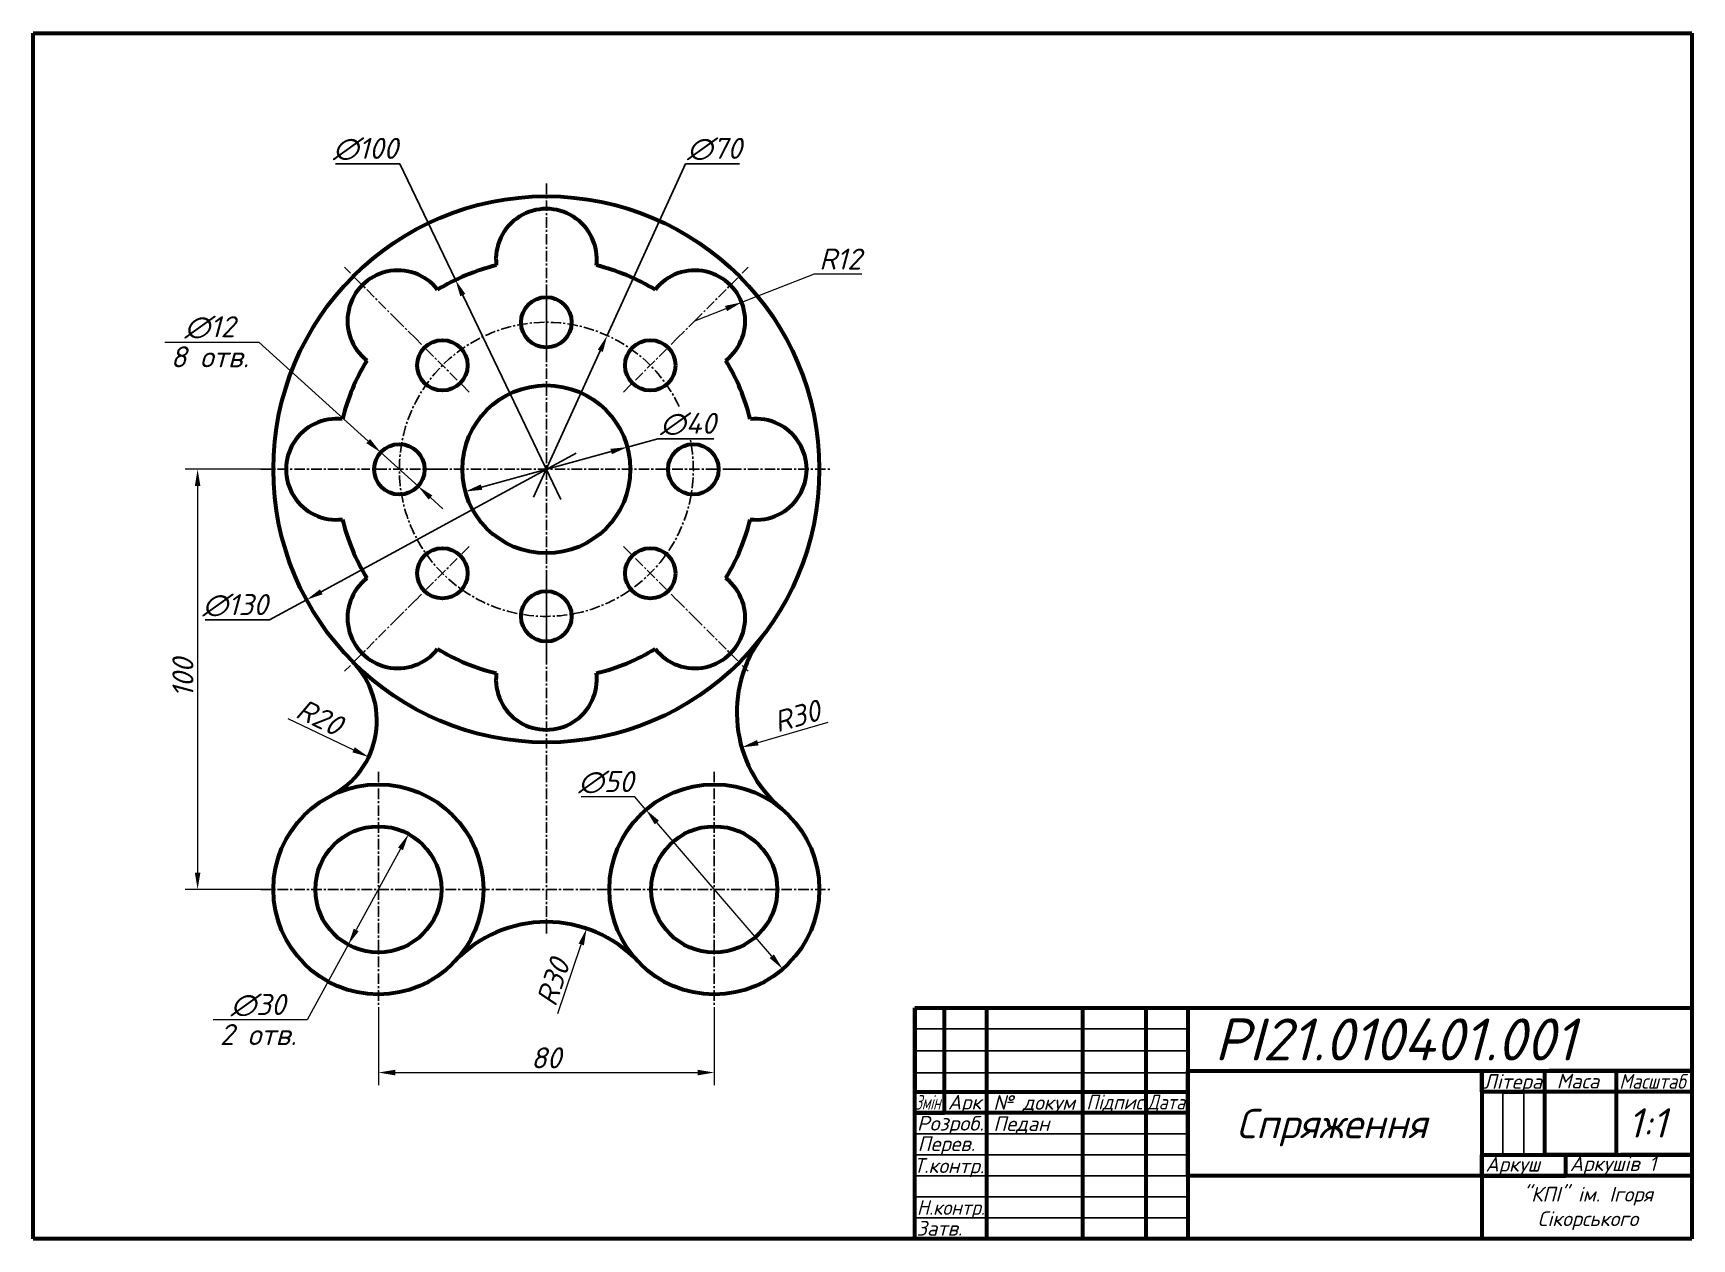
# Paper-space layout 'А3' of a CAD drawing. Header units: millimetres. Extents: x 20 to 415, y 5 to 292.
import ezdxf
from ezdxf.enums import TextEntityAlignment as Align

# ---------------------------------------------------------------- set-up
doc = ezdxf.new("R2010")
doc.units = ezdxf.units.MM
doc.header["$MEASUREMENT"] = 0
doc.linetypes.add('CENTERX2', pattern=[4, 2.5, -0.5, 0.5, -0.5])
for name, color, linetype, lineweight in [('Основна', 7, 'Continuous', 70), ('Осьова', 240, 'CENTERX2', 30), ('Розміри', 150, 'Continuous', 30), ('Текст', 7, 'Continuous', 30), ('Тонка', 7, 'Continuous', 30)]:
    doc.layers.add(name, color=color, linetype=linetype, lineweight=lineweight)
doc.styles.add('ДСТУ', font='isocpeur.ttf', dxfattribs={"oblique": 15})
doc.dimstyles.new('ДСТУ', dxfattribs={"dimtxt": 5, "dimasz": 4, "dimexe": 3, "dimexo": 0, "dimgap": 1, "dimtad": 1, "dimdec": 0, "dimdsep": 46, "dimtxsty": 'ДСТУ', "dimcen": 2.5, "dimadec": 0, "dimazin": 0, "dimtfac": 1, "dimtdec": 0, "dimtmove": 0, "dimatfit": 3, "dimfxl": 1, "dimtzin": 0, "dimarcsym": 0})
doc.dimstyles.new('ДСТУ_R', dxfattribs={"dimtxt": 5, "dimasz": 4, "dimexe": 3, "dimexo": 0, "dimgap": 1, "dimtad": 1, "dimtoh": 1, "dimdec": 0, "dimdsep": 46, "dimtxsty": 'ДСТУ', "dimcen": 2.5, "dimadec": 0, "dimazin": 0, "dimtfac": 1, "dimtdec": 0, "dimtmove": 0, "dimatfit": 3, "dimfxl": 1, "dimtzin": 0, "dimarcsym": 0})

# ---------------------------------------------------------------- blocks, each defined once
blk = doc.blocks.new('А3')
at = {"layer": 'Основна'}
for p, q in [((20, 5), (20, 292)), ((20, 292), (415, 292)), ((415, 292), (415, 5)), ((230, 5), (230, 60)), ((230, 60), (295, 60)), ((230, 60), (230, 40)), ((237, 35), (237, 60)), ((237, 60), (247, 60)), ((247, 60), (247, 5)), ((270, 5), (270, 60)), ((270, 60), (285, 60)), ((285, 60), (285, 5)), ((295, 60), (415, 60)), ((295, 60), (295, 5)), ((295, 20), (295, 45)), ((295, 45), (415, 45)), ((365, 40), (365, 45)), ((365, 45), (365, 20)), ((380, 25), (380, 45)), ((398, 45), (381, 45)), ((415, 45), (397, 45)), ((397, 45), (397, 25)), ((415, 45), (415, 40)), ((230, 40), (295, 40)), ((295, 40), (295, 35)), ((415, 40), (365, 40)), ((370, 40), (375, 40)), ((295, 35), (230, 35)), ((230, 35), (237, 35)), ((365, 20), (365, 25)), ((365, 25), (415, 25)), ((365, 25), (370, 25)), ((397, 25), (380, 25)), ((385, 20), (385, 25)), ((415, 25), (398, 25)), ((415, 20), (295, 20)), ((365, 20), (385, 20)), ((365, 20), (365, 5)), ((415, 5), (20, 5))]:
    blk.add_line(p, q, dxfattribs=at)
at = {"layer": 'Тонка'}
for p, q in [((230, 55), (295, 55)), ((230, 49.77), (295, 49.77)), ((230, 44.55), (295, 44.55)), ((370, 25), (370, 40)), ((375, 40), (375, 25)), ((295, 30), (230, 30)), ((295, 25), (230, 25)), ((295, 20), (230, 20)), ((295, 15), (230, 15)), ((295, 10), (230, 10))]:
    blk.add_line(p, q, dxfattribs=at)
at = {"layer": 'Основна', "style": 'ДСТУ', "oblique": 15, "flags": 4}
for tag, p, height in [('РІ21.№№04ТТ.001', (301.3, 47.46), 10), ('НАЗВА', (314.25, 28.93), 7), ('1:1', (399.77, 29.09), 7), ('ПЕДАН', (248.67, 30.67), 3.5)]:
    blk.add_attdef(tag, p, '', height=height, dxfattribs=at)
at = {"layer": 'Текст', "style": 'ДСТУ', "oblique": 15}
for s, width, p, p2 in [('Літера', 0.952723, (365.34, 40.71), (379.35, 40.71)), ('Масштаб', 0.805174, (397.74, 40.74), (413.52, 40.74)), ('Змін', 0.670317, (230.05, 35.75), (236.03, 35.75)), ('Дата', 0.751619, (285.35, 35.8), (294.29, 35.8)), ('Н.контр.', 0.906343, (230.45, 10.7), (246.63, 10.7))]:
    blk.add_text(s, height=3.5, dxfattribs=dict(at, width=width)).set_placement(p, p2, align=Align.FIT)
for s, p in [('Маса', (382.81, 40.79)), ('Арк', (237.82, 35.78)), ('№ докум', (248.65, 35.7)), ('Аркуш', (365.86, 21.01)), ('Аркушів 1', (385.95, 21.14)), ('Затв.', (230.38, 5.75))]:
    blk.add_text(s, height=3.5, dxfattribs=at).set_placement(p)
for s, p, p2 in [('Підпис', (270.8, 35.8), (284.1, 35.8)), ('Розроб.', (230.45, 30.75), (246.37, 30.75)), ('Перев.', (230.63, 25.89), (244.28, 25.89))]:
    blk.add_text(s, height=3.5, dxfattribs=at).set_placement(p, p2, align=Align.FIT)
at = {"layer": 'Текст', "style": 'ДСТУ', "oblique": 15, "width": 0.938358}
blk.add_text('Т.контр.', height=3.5, rotation=359.5662, dxfattribs=at).set_placement((229.69, 20.72), (246.44, 20.59), align=Align.FIT)
at = {"layer": 'Текст', "insert": (370.99, 17.36), "char_height": 3.5, "attachment_point": 1, "style": 'ДСТУ'}
blk.add_mtext_dynamic_manual_height_columns('\\pxqc;"КПІ" ім. Ігоря Сікорського', width=38.5009, gutter_width=17.5, heights=[0], dxfattribs=at)
blk = doc.blocks.new('*U54')
at = {"layer": 'Основна'}
blk.add_arc((0, 5.28), 12, 173.1079, 6.8921, dxfattribs=at)
blk = doc.blocks.new('*U56')
at = {"layer": 'Основна', "color": 0, "linetype": 'ByBlock', "lineweight": -2, "transparency": 16777216}
for p, rotation in [((136.7, 141.19), 180), ((97.61, 125), 224.9999999999999), ((175.79, 125), 135), ((81.42, 85.91), 270), ((191.98, 85.91), 90), ((97.61, 46.82), 314.9999999999999), ((175.79, 46.82), 44.99999999999999)]:
    blk.add_blockref('*U54', p, dxfattribs=dict(at, rotation=rotation))
blk.add_blockref('*U54', (136.7, 30.63), dxfattribs=at)
blk = doc.blocks.new('*U57')
at = {"layer": 'Основна'}
blk.add_circle((0, 0), 6, dxfattribs=at)
at = {"layer": 'Осьова'}
blk.add_line((0, 9), (0, -9), dxfattribs=at)
blk = doc.blocks.new('*U58')
at = {"layer": 'Осьова', "color": 0, "linetype": 'ByBlock', "lineweight": -2, "transparency": 16777216}
for p, rotation in [((136.7, 120.91), 180), ((111.95, 110.66), 225), ((161.45, 110.66), 135), ((101.7, 85.91), 270.0000000000001), ((171.7, 85.91), 90.00000000000001), ((111.95, 61.16), 315), ((161.45, 61.16), 45)]:
    blk.add_blockref('*U57', p, dxfattribs=dict(at, rotation=rotation))
blk.add_blockref('*U57', (136.7, 50.91), dxfattribs=at)
blk = doc.blocks.new('*U59')
at = {"layer": 'Осьова'}
for p, q in [((8.49, 8.49), (4.24, 4.24)), ((4.24, 4.24), (-4.24, -4.24)), ((-4.24, -4.24), (-8.49, -8.49))]:
    blk.add_line(p, q, dxfattribs=at)
blk = doc.blocks.new('*U60')
at = {"layer": 'Осьова', "color": 0, "linetype": 'ByBlock', "lineweight": -2, "transparency": 16777216}
for p, rotation in [((97.1, 125.51), 270.0000000000001), ((176.3, 125.51), 180), ((176.3, 46.31), 90.00000000000006)]:
    blk.add_blockref('*U59', p, dxfattribs=dict(at, rotation=rotation))
blk.add_blockref('*U59', (97.1, 46.31), dxfattribs=at)
blk = doc.blocks.new('*D61')
at = {"layer": 'Defpoints', "color": 0, "transparency": 16777216}
for p in [(151.8, 78.86), (142.21, 50.43)]:
    blk.add_point(p, dxfattribs=at)
at = {"layer": 'Розміри', "color": 0, "lineweight": -2, "transparency": 16777216}
blk.add_line((144.98, 58.64), (150.52, 75.07), dxfattribs=at)
at = {"layer": 'Розміри', "color": 0, "transparency": 16777216}
blk.add_solid([(149.89, 75.28), (151.15, 74.85), (151.8, 78.86)], dxfattribs=at)
at = {"layer": 'Розміри', "color": 0, "transparency": 16777216, "insert": (143.79, 66.07), "char_height": 5, "attachment_point": 5, "rotation": 71.3555, "style": 'ДСТУ'}
blk.add_mtext('R30', dxfattribs=at)
blk = doc.blocks.new('*D62')
at = {"layer": 'Defpoints', "color": 0, "transparency": 16777216}
for p in [(217.56, 130.32), (188.74, 121.99)]:
    blk.add_point(p, dxfattribs=at)
at = {"layer": 'Розміри', "color": 0, "lineweight": -2, "transparency": 16777216}
blk.add_line((209.24, 127.91), (192.58, 123.1), dxfattribs=at)
at = {"layer": 'Розміри', "color": 0, "transparency": 16777216}
blk.add_solid([(192.39, 123.74), (192.76, 122.46), (188.74, 121.99)], dxfattribs=at)
at = {"layer": 'Розміри', "color": 0, "transparency": 16777216, "insert": (201.86, 129.42), "char_height": 5, "attachment_point": 5, "rotation": 16.1269, "style": 'ДСТУ'}
blk.add_mtext('R30', dxfattribs=at)
blk = doc.blocks.new('*D63')
at = {"layer": 'Defpoints', "color": 0, "transparency": 16777216}
for p in [(81.86, 128.32), (99.91, 119.69)]:
    blk.add_point(p, dxfattribs=at)
at = {"layer": 'Розміри', "color": 0, "lineweight": -2, "transparency": 16777216}
blk.add_line((80.66, 128.9), (96.3, 121.42), dxfattribs=at)
at = {"layer": 'Розміри', "color": 0, "transparency": 16777216}
blk.add_solid([(96.59, 122.02), (96.01, 120.82), (99.91, 119.69)], dxfattribs=at)
at = {"layer": 'Розміри', "color": 0, "transparency": 16777216, "insert": (88.18, 129.18), "char_height": 5, "attachment_point": 5, "rotation": 334.4598, "style": 'ДСТУ'}
blk.add_mtext('R20', dxfattribs=at)
blk = doc.blocks.new('*D64')
at = {"layer": 'Defpoints', "color": 0, "transparency": 16777216}
for p in [(188.73, 227.93), (177.57, 223.53)]:
    blk.add_point(p, dxfattribs=at)
at = {"layer": 'Розміри', "color": 0, "lineweight": -2, "transparency": 16777216}
for p, q in [((188.73, 227.93), (206.04, 234.73)), ((206.04, 234.73), (217.37, 234.73)), ((177.57, 223.53), (185.01, 226.46))]:
    blk.add_line(p, q, dxfattribs=at)
at = {"layer": 'Розміри', "color": 0, "transparency": 16777216}
blk.add_solid([(184.77, 227.08), (185.25, 225.84), (188.73, 227.93)], dxfattribs=at)
at = {"layer": 'Розміри', "color": 0, "transparency": 16777216, "insert": (212.21, 238.23), "char_height": 5, "attachment_point": 5, "style": 'ДСТУ'}
blk.add_mtext('R12', dxfattribs=at)
blk = doc.blocks.new('*D65')
at = {"layer": 'Defpoints', "color": 0, "transparency": 16777216}
for p in [(165.92, 107.14), (198.5, 69.22)]:
    blk.add_point(p, dxfattribs=at)
at = {"layer": 'Розміри', "color": 0, "lineweight": -2, "transparency": 16777216}
for p, q in [((163.31, 110.18), (150.47, 110.18)), ((165.92, 107.14), (163.31, 110.18)), ((195.9, 72.25), (168.52, 104.11))]:
    blk.add_line(p, q, dxfattribs=at)
at = {"layer": 'Розміри', "color": 0, "transparency": 16777216}
for points in [[(169.03, 104.54), (168.02, 103.67), (165.92, 107.14)], [(196.4, 72.69), (195.39, 71.82), (198.5, 69.22)]]:
    blk.add_solid(points, dxfattribs=at)
at = {"layer": 'Розміри', "color": 0, "transparency": 16777216, "insert": (156.39, 113.68), "char_height": 5, "attachment_point": 5, "style": 'ДСТУ'}
blk.add_mtext('∅50', dxfattribs=at)
blk = doc.blocks.new('*D66')
at = {"layer": 'Defpoints', "color": 0, "transparency": 16777216}
for p in [(109.4, 101.35), (95.02, 75.01)]:
    blk.add_point(p, dxfattribs=at)
at = {"layer": 'Розміри', "color": 0, "lineweight": -2, "transparency": 16777216}
for p, q in [((107.48, 97.83), (96.94, 78.52)), ((95.02, 75.01), (85.25, 57.12)), ((85.25, 57.12), (62.87, 57.12))]:
    blk.add_line(p, q, dxfattribs=at)
at = {"layer": 'Розміри', "color": 0, "transparency": 16777216}
for points in [[(106.9, 98.15), (108.07, 97.51), (109.4, 101.35)], [(96.35, 78.84), (97.52, 78.21), (95.02, 75.01)]]:
    blk.add_solid(points, dxfattribs=at)
at = {"layer": 'Розміри', "color": 0, "transparency": 16777216, "char_height": 5, "attachment_point": 5, "style": 'ДСТУ'}
for s, insert in [('∅30', (73.56, 60.62)), ('2 отв.', (73.56, 53.62))]:
    blk.add_mtext(s, dxfattribs=dict(at, insert=insert))
blk = doc.blocks.new('*D67')
at = {"layer": 'Defpoints', "color": 0, "transparency": 16777216}
for p in [(102.76, 192.21), (111.66, 184.15)]:
    blk.add_point(p, dxfattribs=at)
at = {"layer": 'Розміри', "color": 0, "lineweight": -2, "transparency": 16777216}
for p, q in [((51.36, 218.46), (73.74, 218.46)), ((73.74, 218.46), (99.79, 194.89)), ((111.66, 184.15), (102.76, 192.21)), ((114.62, 181.47), (117.59, 178.79))]:
    blk.add_line(p, q, dxfattribs=at)
at = {"layer": 'Розміри', "color": 0, "transparency": 16777216}
for points in [[(100.24, 195.38), (99.35, 194.39), (102.76, 192.21)], [(115.07, 181.96), (114.18, 180.98), (111.66, 184.15)]]:
    blk.add_solid(points, dxfattribs=at)
at = {"layer": 'Розміри', "color": 0, "transparency": 16777216, "char_height": 5, "attachment_point": 5, "style": 'ДСТУ'}
for s, insert in [('∅12', (62.05, 221.96)), ('8 отв.', (62.05, 214.96))]:
    blk.add_mtext(s, dxfattribs=dict(at, insert=insert))
blk = doc.blocks.new('*D68')
at = {"layer": 'Defpoints', "color": 0, "transparency": 16777216}
for p in [(102.21, 60.18), (182.21, 60.18), (182.21, 44.58)]:
    blk.add_point(p, dxfattribs=at)
at = {"layer": 'Розміри', "color": 0, "lineweight": -2, "transparency": 16777216}
for p, q in [((102.21, 60.18), (102.21, 41.58)), ((182.21, 60.18), (182.21, 41.58)), ((106.21, 44.58), (178.21, 44.58))]:
    blk.add_line(p, q, dxfattribs=at)
at = {"layer": 'Розміри', "color": 0, "transparency": 16777216}
for points in [[(106.21, 45.24), (106.21, 43.91), (102.21, 44.58)], [(178.21, 45.24), (178.21, 43.91), (182.21, 44.58)]]:
    blk.add_solid(points, dxfattribs=at)
at = {"layer": 'Розміри', "color": 0, "transparency": 16777216, "insert": (142.15, 48.08), "char_height": 5, "attachment_point": 5, "style": 'ДСТУ'}
blk.add_mtext('80', dxfattribs=at)
blk = doc.blocks.new('*D69')
at = {"layer": 'Defpoints', "color": 0, "transparency": 16777216}
for p in [(74.21, 188.18), (59.16, 88.18), (74.21, 88.18)]:
    blk.add_point(p, dxfattribs=at)
at = {"layer": 'Розміри', "color": 0, "lineweight": -2, "transparency": 16777216}
for p, q in [((74.21, 188.18), (56.16, 188.18)), ((59.16, 184.18), (59.16, 92.18)), ((74.21, 88.18), (56.16, 88.18))]:
    blk.add_line(p, q, dxfattribs=at)
at = {"layer": 'Розміри', "color": 0, "transparency": 16777216}
for points in [[(58.49, 184.18), (59.82, 184.18), (59.16, 188.18)], [(58.49, 92.18), (59.82, 92.18), (59.16, 88.18)]]:
    blk.add_solid(points, dxfattribs=at)
at = {"layer": 'Розміри', "color": 0, "transparency": 16777216, "insert": (55.66, 138.52), "char_height": 5, "attachment_point": 5, "rotation": 90, "style": 'ДСТУ'}
blk.add_mtext('100', dxfattribs=at)

psp = doc.layouts.new('А3')

# ---------------------------------------------------------------- linework, layer by layer
at = {"layer": 'Основна'}
for centre, radius in [((142.21, 188.18), 65), ((142.21, 188.18), 20), ((102.21, 88.18), 25), ((182.21, 88.18), 25), ((102.21, 88.18), 15), ((182.21, 88.18), 15)]:
    psp.add_circle(centre, radius, dxfattribs=at)
for centre, radius, start, end in [((142.21, 188.18), 50, 103.7842, 121.2158), ((142.21, 188.18), 50, 58.7842, 76.2158), ((142.21, 188.18), 50, 148.7842, 166.2158), ((142.21, 188.18), 50, 13.7842, 31.2158), ((142.21, 188.18), 50, 193.7842, 211.2158), ((142.21, 188.18), 50, 328.7842, 346.2158), ((217.56, 130.32), 30, 142.4778, 230.0097), ((81.86, 128.32), 20, 296.8796, 44.7696), ((142.21, 188.18), 50, 238.7842, 256.2158), ((142.21, 188.18), 50, 283.7842, 301.2158), ((142.21, 50.43), 30, 43.3418, 136.6582)]:
    psp.add_arc(centre, radius, start, end, dxfattribs=at)
at = {"layer": 'Осьова'}
for p, q in [((142.21, 256.18), (142.21, 77.43)), ((74.21, 188.18), (98.21, 188.18)), ((116.21, 188.18), (168.21, 188.18)), ((186.21, 188.18), (210.21, 188.18)), ((102.21, 116.18), (102.21, 60.18)), ((182.21, 116.18), (182.21, 60.18)), ((74.21, 88.18), (210.21, 88.18))]:
    psp.add_line(p, q, dxfattribs=at)
psp.add_arc((142.21, 188.18), 35, 25.2863, 12.0107, dxfattribs=at)
at = {"layer": 'Розміри'}
for p, q in [((107.31, 260.92), (91.97, 260.92)), ((120.58, 233.26), (107.31, 260.92)), ((156.71, 220.03), (175.33, 260.92)), ((175.33, 260.92), (188.17, 260.92)), ((145.63, 181.01), (122.31, 229.65)), ((139.19, 181.56), (155.06, 216.39)), ((161.5, 193.47), (168.78, 195.46)), ((168.78, 195.46), (182.12, 195.46)), ((149.33, 192.05), (88.62, 159.03)), ((126.78, 183.95), (157.64, 192.41)), ((85.11, 157.12), (76.26, 152.31)), ((76.26, 152.31), (60.93, 152.31))]:
    psp.add_line(p, q, dxfattribs=at)
for points in [[(122.91, 229.94), (121.71, 229.37), (120.58, 233.26)], [(154.45, 216.67), (155.66, 216.12), (156.71, 220.03)], [(157.46, 193.05), (157.82, 191.77), (161.5, 193.47)], [(126.6, 184.59), (126.96, 183.31), (122.92, 182.89)], [(88.31, 159.62), (88.94, 158.45), (85.11, 157.12)]]:
    psp.add_solid(points, dxfattribs=at)

# ---------------------------------------------------------------- block references
at = {"layer": 'Основна'}
ref = psp.add_blockref('А3', (0, 0), dxfattribs=at)
ref.add_attrib('ПЕДАН', 'Педан', (248.67, 30.67), dxfattribs={"height": 3.5, "style": 'ДСТУ', "oblique": 15})
ref.add_attrib('НАЗВА', 'Спряження', (306.53, 28.93), dxfattribs={"height": 7, "style": 'ДСТУ', "oblique": 15})
ref.add_attrib('1:1', '1:1', (399.77, 29.09), dxfattribs={"height": 7, "style": 'ДСТУ', "oblique": 15})
ref.add_attrib('РІ21.№№04ТТ.001', 'РІ21.010401.001', (301.3, 47.46), dxfattribs={"height": 10, "style": 'ДСТУ', "oblique": 15})
psp.add_blockref('*U56', (5.51, 102.27), dxfattribs=at)
at = {"layer": 'Осьова'}
for name in ['*U60', '*U58']:
    psp.add_blockref(name, (5.51, 102.27), dxfattribs=at)

# ---------------------------------------------------------------- texts
at = {"layer": 'Розміри', "char_height": 5, "attachment_point": 5, "style": 'ДСТУ'}
for s, insert in [('∅100', (99.14, 264.42)), ('∅70', (182.25, 264.42)), ('∅40', (175.95, 198.96)), ('∅130', (68.1, 155.81))]:
    psp.add_mtext(s, dxfattribs=dict(at, insert=insert))

# ---------------------------------------------------------------- dimensions: what is measured, and where the dimension line sits
at = {"layer": 'Розміри'}
dim = psp.add_radius_dim(center=(177.57, 223.53), mpoint=(188.73, 227.93), dimstyle='ДСТУ_R', override={"dimatfit": 2}, dxfattribs=at)
dim.commit()
dim.dimension.update_dxf_attribs({"geometry": '*D64', "text_midpoint": (212.21, 234.73), "dimtype": 164})
dim = psp.add_diameter_dim_2p(p1=(111.66, 184.15), p2=(102.76, 192.21), text='<>\\X8 отв.', dimstyle='ДСТУ_R', dxfattribs=at)
dim.commit()
dim.dimension.update_dxf_attribs({"geometry": '*D67', "text_midpoint": (62.05, 218.46), "dimtype": 163})
dim = psp.add_linear_dim(base=(59.16, 88.18), p1=(74.21, 188.18), p2=(74.21, 88.18), angle=90, dimstyle='ДСТУ', dxfattribs=at)
dim.commit()
dim.dimension.update_dxf_attribs({"geometry": '*D69', "text_midpoint": (59.16, 138.52), "dimtype": 160})
for center, mpoint, picture, middle in [((81.86, 128.32), (99.91, 119.69), '*D63', (86.67, 126.02)), ((217.56, 130.32), (188.74, 121.99), '*D62', (202.83, 126.06)), ((142.21, 50.43), (151.8, 78.86), '*D61', (147.11, 64.96))]:
    dim = psp.add_radius_dim(center=center, mpoint=mpoint, dimstyle='ДСТУ_R', dxfattribs=at)
    dim.commit()
    dim.dimension.update_dxf_attribs({"geometry": picture, "text_midpoint": middle, "dimtype": 164})
dim = psp.add_diameter_dim_2p(p1=(198.5, 69.22), p2=(165.92, 107.14), dimstyle='ДСТУ_R', override={"dimatfit": 2}, dxfattribs=at)
dim.commit()
dim.dimension.update_dxf_attribs({"geometry": '*D65', "text_midpoint": (156.39, 110.18), "dimtype": 163})
dim = psp.add_diameter_dim_2p(p1=(109.4, 101.35), p2=(95.02, 75.01), text='<>\\X2 отв.', dimstyle='ДСТУ_R', override={"dimatfit": 2}, dxfattribs=at)
dim.commit()
dim.dimension.update_dxf_attribs({"geometry": '*D66', "text_midpoint": (73.56, 57.12), "dimtype": 163})
dim = psp.add_linear_dim(base=(182.21, 44.58), p1=(102.21, 60.18), p2=(182.21, 60.18), dimstyle='ДСТУ', dxfattribs=at)
dim.commit()
dim.dimension.update_dxf_attribs({"geometry": '*D68', "text_midpoint": (142.15, 44.58), "dimtype": 160})

doc.saveas('drawing.dxf')
